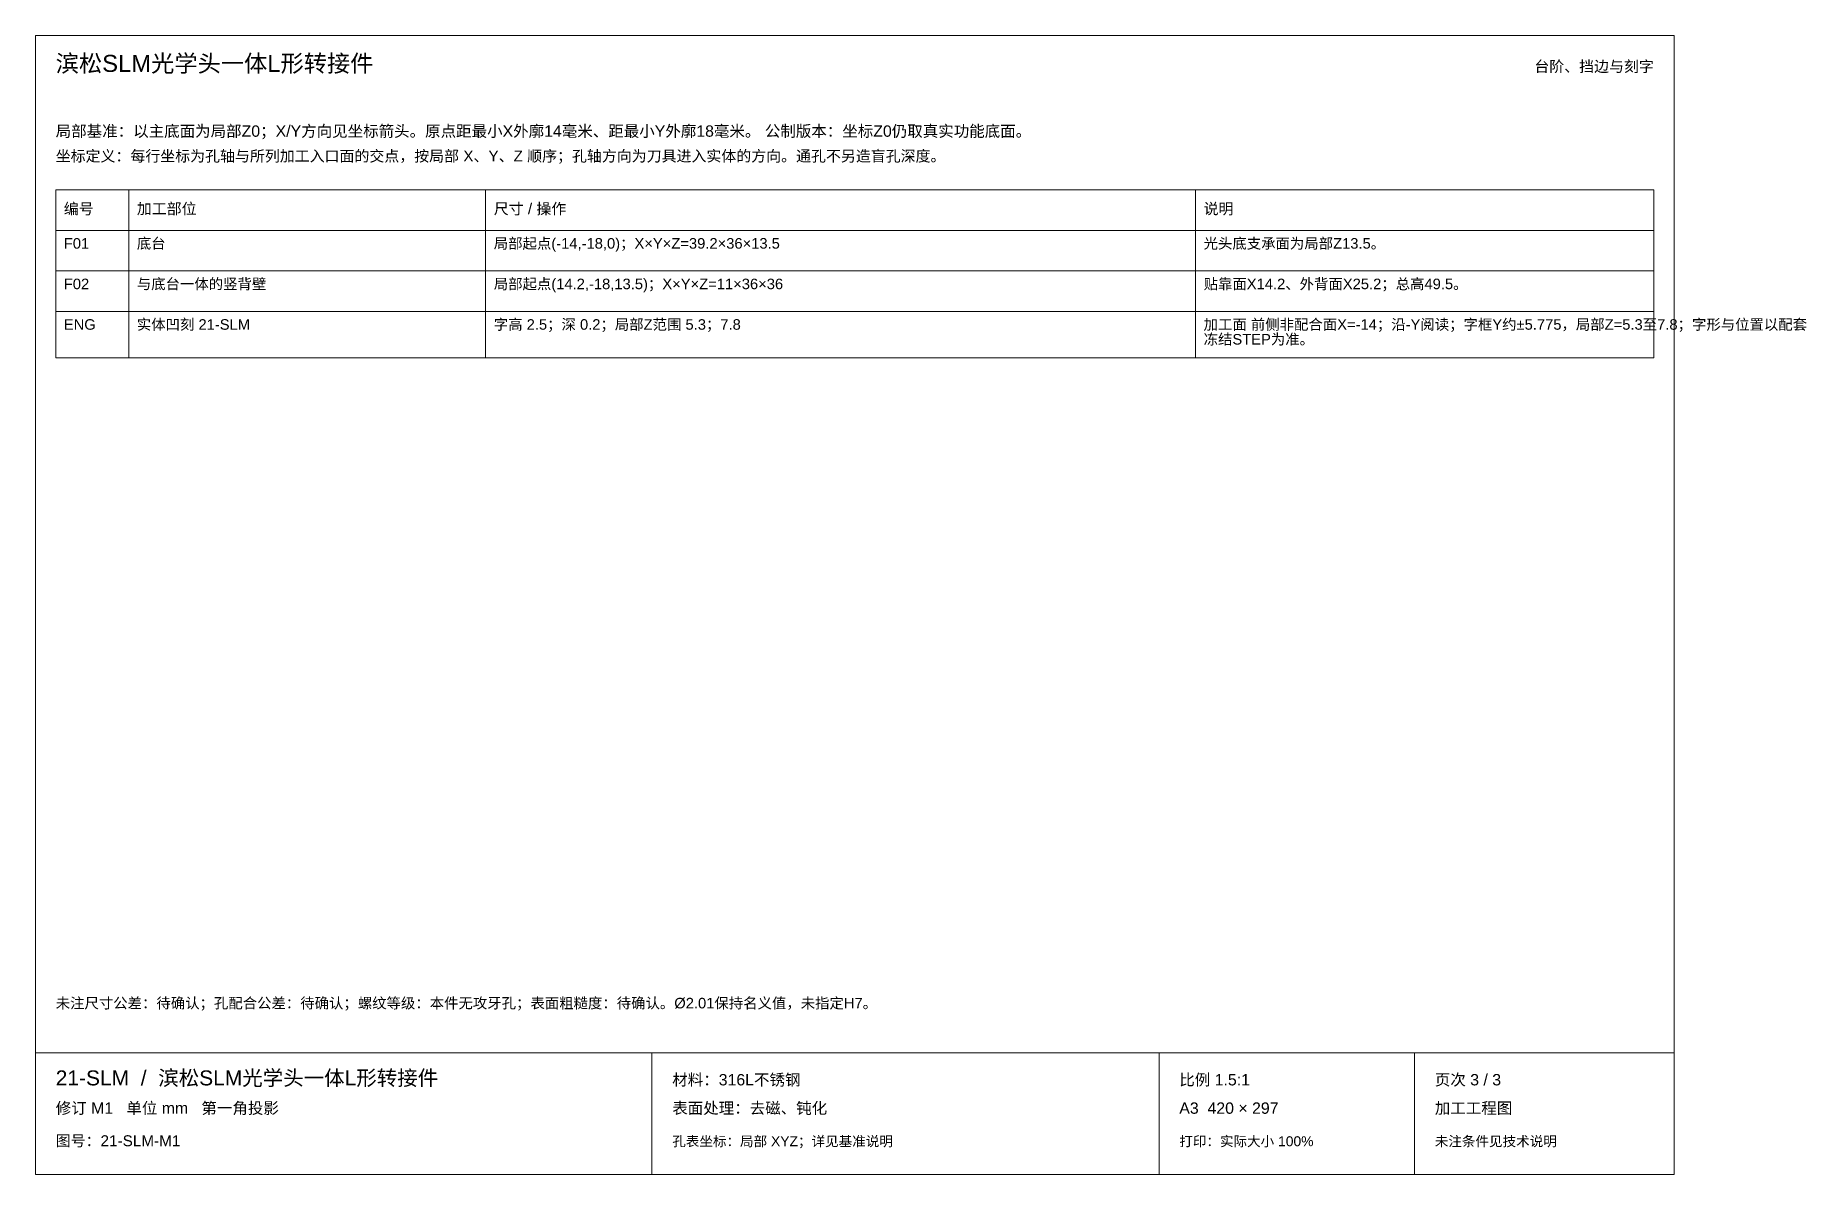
# Paper-space layout '03_孔表及加工说明' of a CAD drawing. Header units: millimetres. Extents: x 8 to 445, y 8 to 289.
import ezdxf
from ezdxf.enums import TextEntityAlignment as Align

# ---------------------------------------------------------------- set-up
doc = ezdxf.new("R2010")
doc.units = ezdxf.units.MM
doc.layers.add('ANNOTATIONS', color=7, linetype='CONTINUOUS', lineweight=18)
doc.styles.add('CJK', font='Arial Unicode.ttf')

psp = doc.layouts.new('03_孔表及加工说明')

# ---------------------------------------------------------------- linework, layer by layer
at = {"layer": 'ANNOTATIONS'}
for p, q in [((412, 289), (8, 289)), ((8, 289), (8, 8)), ((412, 8), (412, 289)), ((31, 250.9), (13, 250.9)), ((13, 250.9), (13, 240.9)), ((31, 240.9), (31, 250.9)), ((119, 250.9), (31, 250.9)), ((31, 250.9), (31, 240.9)), ((119, 240.9), (119, 250.9)), ((294, 250.9), (119, 250.9)), ((119, 250.9), (119, 240.9)), ((294, 240.9), (294, 250.9)), ((407, 250.9), (294, 250.9)), ((294, 250.9), (294, 240.9)), ((407, 240.9), (407, 250.9)), ((13, 240.9), (31, 240.9)), ((31, 240.9), (13, 240.9)), ((13, 240.9), (13, 230.9)), ((31, 240.9), (119, 240.9)), ((31, 230.9), (31, 240.9)), ((119, 240.9), (31, 240.9)), ((31, 240.9), (31, 230.9)), ((119, 240.9), (294, 240.9)), ((119, 230.9), (119, 240.9)), ((294, 240.9), (119, 240.9)), ((119, 240.9), (119, 230.9)), ((294, 240.9), (407, 240.9)), ((294, 230.9), (294, 240.9)), ((407, 240.9), (294, 240.9)), ((294, 240.9), (294, 230.9)), ((407, 230.9), (407, 240.9)), ((13, 230.9), (31, 230.9)), ((31, 230.9), (13, 230.9)), ((13, 230.9), (13, 220.9)), ((31, 230.9), (119, 230.9)), ((31, 220.9), (31, 230.9)), ((119, 230.9), (31, 230.9)), ((31, 230.9), (31, 220.9)), ((119, 230.9), (294, 230.9)), ((119, 220.9), (119, 230.9)), ((294, 230.9), (119, 230.9)), ((119, 230.9), (119, 220.9)), ((294, 230.9), (407, 230.9)), ((294, 220.9), (294, 230.9)), ((407, 230.9), (294, 230.9)), ((294, 230.9), (294, 220.9)), ((407, 220.9), (407, 230.9)), ((13, 220.9), (31, 220.9)), ((31, 220.9), (13, 220.9)), ((13, 220.9), (13, 209.5)), ((31, 220.9), (119, 220.9)), ((31, 209.5), (31, 220.9)), ((119, 220.9), (31, 220.9)), ((31, 220.9), (31, 209.5)), ((119, 220.9), (294, 220.9)), ((119, 209.5), (119, 220.9)), ((294, 220.9), (119, 220.9)), ((119, 220.9), (119, 209.5)), ((294, 220.9), (407, 220.9)), ((294, 209.5), (294, 220.9)), ((407, 220.9), (294, 220.9)), ((294, 220.9), (294, 209.5)), ((407, 209.5), (407, 220.9)), ((13, 209.5), (31, 209.5)), ((31, 209.5), (119, 209.5)), ((119, 209.5), (294, 209.5)), ((294, 209.5), (407, 209.5)), ((8, 38), (412, 38)), ((160, 8), (160, 38)), ((285, 8), (285, 38)), ((348, 8), (348, 38)), ((8, 8), (412, 8))]:
    psp.add_line(p, q, dxfattribs=at)

# ---------------------------------------------------------------- texts
at = {"layer": 'ANNOTATIONS', "style": 'CJK'}
for s, height, p in [('滨松SLM光学头一体L形转接件', 4.2, (13, 280)), ('局部基准：以主底面为局部Z0；X/Y方向见坐标箭头。原点距最小X外廓14毫米、距最小Y外廓18毫米。 公制版本：坐标Z0仍取真实功能底面。', 2.8, (13, 264)), ('坐标定义：每行坐标为孔轴与所列加工入口面的交点，按局部 X、Y、Z 顺序；孔轴方向为刀具进入实体的方向。通孔不另造盲孔深度。', 2.7, (13, 257.9)), ('编号', 2.7, (15, 244.9)), ('加工部位', 2.7, (33, 244.9)), ('尺寸 / 操作', 2.7, (121, 244.9)), ('说明', 2.7, (296, 244.9)), ('F01', 2.6, (15, 236.4)), ('底台', 2.6, (33, 236.4)), ('局部起点(-14,-18,0)；X×Y×Z=39.2×36×13.5', 2.6, (121, 236.4)), ('光头底支承面为局部Z13.5。', 2.6, (296, 236.4)), ('F02', 2.6, (15, 226.4)), ('与底台一体的竖背壁', 2.6, (33, 226.4)), ('局部起点(14.2,-18,13.5)；X×Y×Z=11×36×36', 2.6, (121, 226.4)), ('贴靠面X14.2、外背面X25.2；总高49.5。', 2.6, (296, 226.4)), ('ENG', 2.6, (15, 216.4)), ('实体凹刻 21-SLM', 2.6, (33, 216.4)), ('字高 2.5；深 0.2；局部Z范围 5.3；7.8', 2.6, (121, 216.4)), ('加工面 前侧非配合面X=-14；沿-Y阅读；字框Y约±5.775，局部Z=5.3至7.8；字形与位置以配套', 2.6, (296, 216.4)), ('冻结STEP为准。', 2.6, (296, 212.75)), ('未注尺寸公差：待确认；孔配合公差：待确认；螺纹等级：本件无攻牙孔；表面粗糙度：待确认。Ø2.01保持名义值，未指定H7。', 2.6, (13, 49)), ('21-SLM  /  滨松SLM光学头一体L形转接件', 3.7, (13, 30)), ('材料：316L不锈钢', 2.8, (165, 30)), ('比例 1.5:1', 2.8, (290, 30)), ('页次 3 / 3', 2.8, (353, 30)), ('修订 M1   单位 mm   第一角投影', 2.8, (13, 23)), ('表面处理：去磁、钝化', 2.8, (165, 23)), ('A3  420 × 297', 2.8, (290, 23)), ('加工工程图', 2.8, (353, 23)), ('图号：21-SLM-M1', 2.7, (13, 15)), ('孔表坐标：局部 XYZ；详见基准说明', 2.45, (165, 15)), ('打印：实际大小 100%', 2.45, (290, 15)), ('未注条件见技术说明', 2.45, (353, 15))]:
    psp.add_text(s, height=height, dxfattribs=at).set_placement(p)
psp.add_text('台阶、挡边与刻字', height=2.7, dxfattribs=at).set_placement((407, 280), align=Align.RIGHT)

doc.saveas('drawing.dxf')
